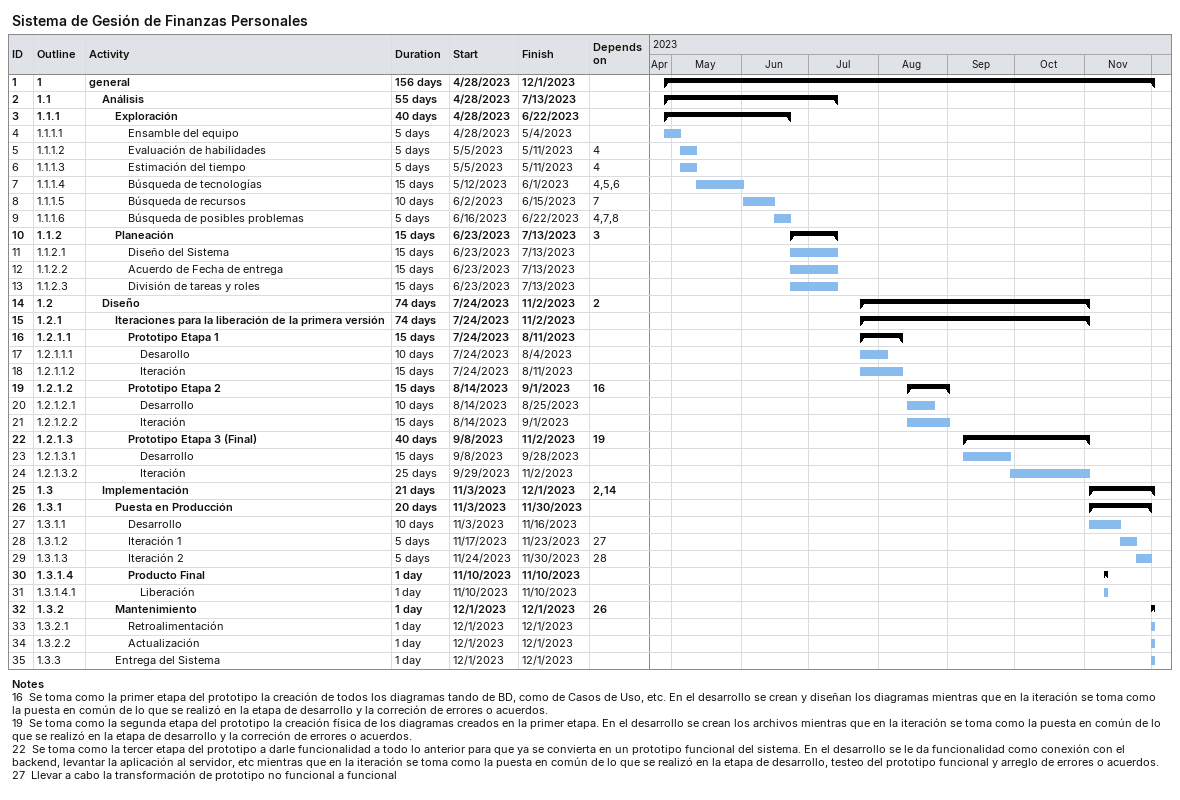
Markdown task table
Sistema de Gesión de Finanzas Personales

| ID | WBS | Task | Duration | Start | Finish | Predecessors |
|---|---|---|---|---|---|---|
| 1 | 1 | **general** | 156d | 2023-04-28 | 2023-12-01 |  |
| 2 | 1.1 | **Análisis** | 55d | 2023-04-28 | 2023-07-13 |  |
| 3 | 1.1.1 | **Exploración** | 40d | 2023-04-28 | 2023-06-22 |  |
| 4 | 1.1.1.1 | Ensamble del equipo | 5d | 2023-04-28 | 2023-05-04 |  |
| 5 | 1.1.1.2 | Evaluación de habilidades | 5d | 2023-05-05 | 2023-05-11 | 4 |
| 6 | 1.1.1.3 | Estimación del tiempo | 5d | 2023-05-05 | 2023-05-11 | 4 |
| 7 | 1.1.1.4 | Búsqueda de tecnologías | 15d | 2023-05-12 | 2023-06-01 | 4, 5, 6 |
| 8 | 1.1.1.5 | Búsqueda de recursos | 10d | 2023-06-02 | 2023-06-15 | 7 |
| 9 | 1.1.1.6 | Búsqueda de posibles problemas | 5d | 2023-06-16 | 2023-06-22 | 4, 7, 8 |
| 10 | 1.1.2 | **Planeación** | 15d | 2023-06-23 | 2023-07-13 | 3 |
| 11 | 1.1.2.1 | Diseño del Sistema | 15d | 2023-06-23 | 2023-07-13 |  |
| 12 | 1.1.2.2 | Acuerdo de Fecha de entrega | 15d | 2023-06-23 | 2023-07-13 |  |
| 13 | 1.1.2.3 | División de tareas y roles | 15d | 2023-06-23 | 2023-07-13 |  |
| 14 | 1.2 | **Diseño** | 74d | 2023-07-24 | 2023-11-02 | 2 |
| 15 | 1.2.1 | **Iteraciones para la liberación de la primera versión** | 74d | 2023-07-24 | 2023-11-02 |  |
| 16 | 1.2.1.1 | **Prototipo Etapa 1** | 15d | 2023-07-24 | 2023-08-11 |  |
| 17 | 1.2.1.1.1 | Desarollo | 10d | 2023-07-24 | 2023-08-04 |  |
| 18 | 1.2.1.1.2 | Iteración | 15d | 2023-07-24 | 2023-08-11 |  |
| 19 | 1.2.1.2 | **Prototipo Etapa 2** | 15d | 2023-08-14 | 2023-09-01 | 16 |
| 20 | 1.2.1.2.1 | Desarrollo | 10d | 2023-08-14 | 2023-08-25 |  |
| 21 | 1.2.1.2.2 | Iteración | 15d | 2023-08-14 | 2023-09-01 |  |
| 22 | 1.2.1.3 | **Prototipo Etapa 3 (Final)** | 40d | 2023-09-08 | 2023-11-02 | 19 |
| 23 | 1.2.1.3.1 | Desarrollo | 15d | 2023-09-08 | 2023-09-28 |  |
| 24 | 1.2.1.3.2 | Iteración | 25d | 2023-09-29 | 2023-11-02 |  |
| 25 | 1.3 | **Implementación** | 21d | 2023-11-03 | 2023-12-01 | 2, 14 |
| 26 | 1.3.1 | **Puesta en Producción** | 20d | 2023-11-03 | 2023-11-30 |  |
| 27 | 1.3.1.1 | Desarrollo | 10d | 2023-11-03 | 2023-11-16 |  |
| 28 | 1.3.1.2 | Iteración 1 | 5d | 2023-11-17 | 2023-11-23 | 27 |
| 29 | 1.3.1.3 | Iteración 2 | 5d | 2023-11-24 | 2023-11-30 | 28 |
| 30 | 1.3.1.4 | **Producto Final** | 1d | 2023-11-10 | 2023-11-10 |  |
| 31 | 1.3.1.4.1 | Liberación | 1d | 2023-11-10 | 2023-11-10 |  |
| 32 | 1.3.2 | **Mantenimiento** | 1d | 2023-12-01 | 2023-12-01 | 26 |
| 33 | 1.3.2.1 | Retroalimentación | 1d | 2023-12-01 | 2023-12-01 |  |
| 34 | 1.3.2.2 | Actualización | 1d | 2023-12-01 | 2023-12-01 |  |
| 35 | 1.3.3 | Entrega del Sistema | 1d | 2023-12-01 | 2023-12-01 |  |

Notes
- 16: Se toma como la primer etapa del prototipo la creación de todos los diagramas tando de BD, como de Casos de Uso, etc. En el desarrollo se crean y diseñan los diagramas mientras que en la iteración se toma como la puesta en común de lo que se realizó en la etapa de desarrollo y la correción de errores o acuerdos.
- 19: Se toma como la segunda etapa del prototipo la creación física de los diagramas creados en la primer etapa. En el desarrollo se crean los archivos mientras que en la iteración se toma como la puesta en común de lo que se realizó en la etapa de desarrollo y la correción de errores o acuerdos.
- 22: Se toma como la tercer etapa del prototipo a darle funcionalidad a todo lo anterior para que ya se convierta en un prototipo funcional del sistema. En el desarrollo se le da funcionalidad como conexión con el backend, levantar la aplicación al servidor, etc mientras que en la iteración se toma como la puesta en común de lo que se realizó en la etapa de desarrollo, testeo del prototipo funcional y arreglo de errores o acuerdos.
- 27: Llevar a cabo la transformación de prototipo no funcional a funcional
